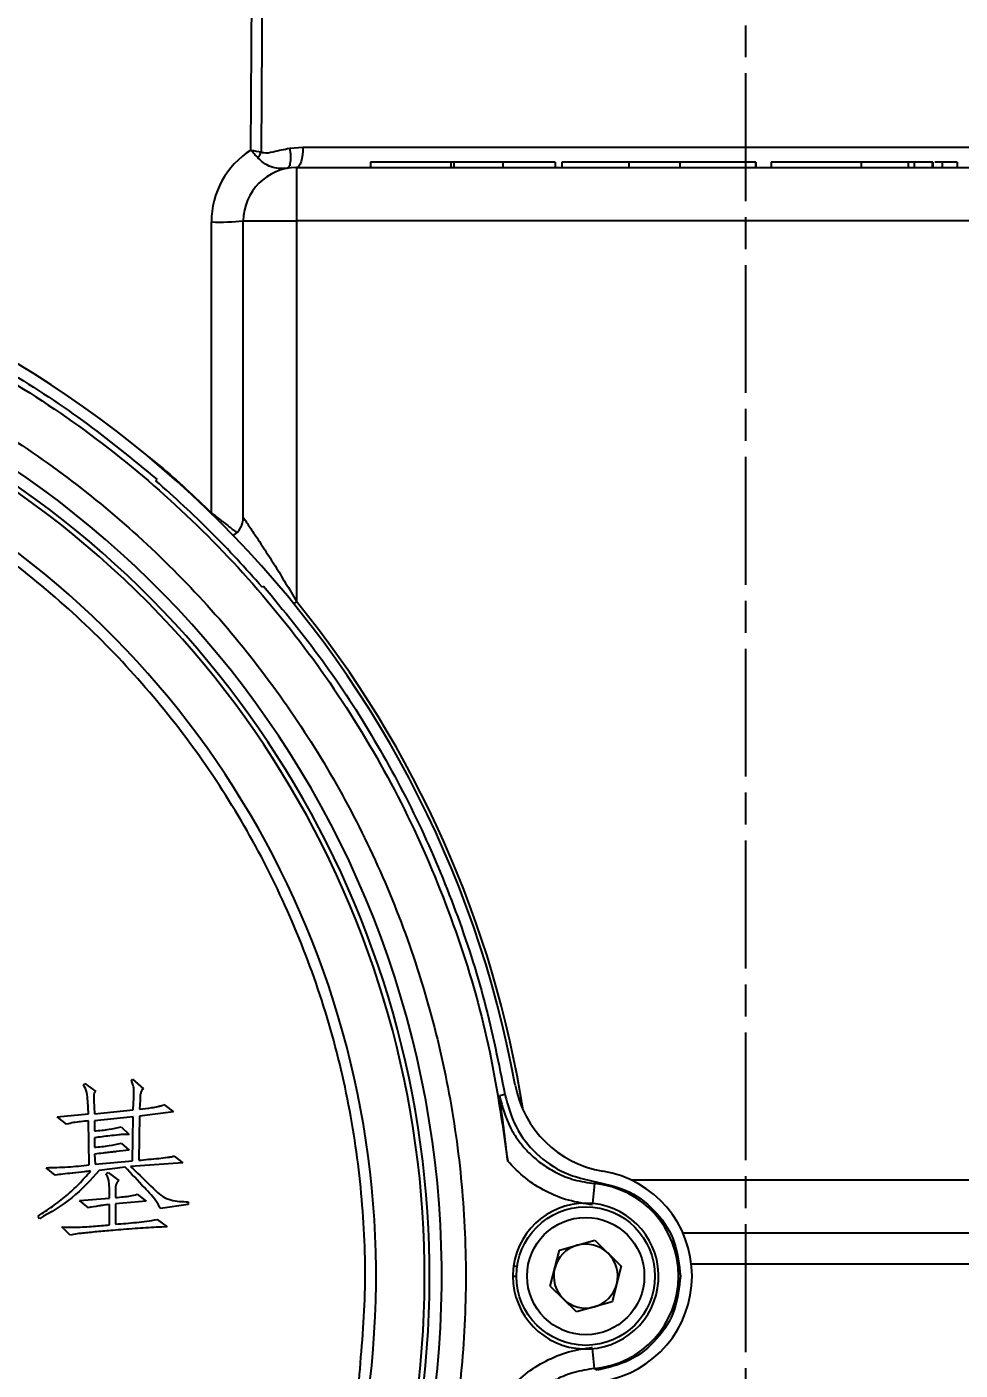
# Model space of a CAD drawing. Header units: millimetres. Extents: x 1726 to 4771, y 590 to 2743.
# Drawn here: x 2653.8 to 2741.4, y 2259.2 to 2385.3 of the extents above; entities that cross this region are included whole.
import ezdxf

# ---------------------------------------------------------------- set-up
doc = ezdxf.new("R2010")
doc.units = ezdxf.units.MM
doc.linetypes.add('AM_ISO08W050', pattern=[18, 12, -1.5, 3, -1.5])
doc.layers.add('AM_5', color=3, linetype='Continuous', lineweight=25)
doc.layers.add('AM_7', color=4, linetype='AM_ISO08W050', lineweight=25)
doc.styles.add('SLDTEXTSTYLE1', font='txt.shx', dxfattribs={"width": 0.7, "bigfont": 'gbcbig.shx'})
doc.dimstyles.new('SLDDIMSTYLE12$0', dxfattribs={"dimtxt": 12, "dimasz": 10, "dimexe": 0, "dimexo": 0.0625, "dimgap": 0.875, "dimtad": 1, "dimdec": 1, "dimlfac": 1.8, "dimrnd": 1e-09, "dimzin": 12, "dimdsep": 46, "dimtxsty": 'SLDTEXTSTYLE1', "dimcen": 0.09, "dimdle": 8.16, "dimclrd": 3, "dimclre": 3, "dimadec": 0, "dimazin": 3, "dimtfac": 1, "dimtdec": 1, "dimtofl": 0, "dimtmove": 0, "dimatfit": 3, "dimfxl": 0, "dimfrac": 2, "dimtolj": 1, "dimlwd": 5, "dimlwe": 5, "dimarcsym": 0})

# ---------------------------------------------------------------- blocks, each defined once
blk = doc.blocks.new('*D50')
at = {"layer": 'AM_5', "color": 3, "lineweight": 5, "transparency": 16777216}
blk.add_line((2709.52, 2483.68), (2315.12, 2483.68), dxfattribs=at)
at = {"layer": 'AM_5', "color": 3, "linetype": 'Continuous', "lineweight": 5, "transparency": 16777216}
for p, q in [((2315.12, 2473.68), (2315.12, 2159.89)), ((2721.19, 2149.89), (2315.12, 2149.89))]:
    blk.add_line(p, q, dxfattribs=at)
at = {"layer": 'AM_5', "color": 3, "transparency": 16777216}
for points in [[(2313.45, 2473.68), (2316.78, 2473.68), (2315.12, 2483.68)], [(2313.45, 2159.89), (2316.78, 2159.89), (2315.12, 2149.89)]]:
    blk.add_solid(points, dxfattribs=at)
at = {"layer": 'Defpoints', "color": 0, "transparency": 16777216}
for p in [(2709.58, 2483.68), (2315.12, 2149.89), (2721.26, 2149.89)]:
    blk.add_point(p, dxfattribs=at)
at = {"layer": 'AM_5', "color": 0, "transparency": 16777216, "insert": (2300.53, 2316.79), "char_height": 12, "attachment_point": 5, "rotation": 90, "style": 'SLDTEXTSTYLE1'}
blk.add_mtext('\\A1;{\\H2.28571x;335}', dxfattribs=at)

msp = doc.modelspace()

# ---------------------------------------------------------------- linework, layer by layer
at = {"color": 7, "linetype": 'Continuous', "lineweight": 25}
for p, q in [((2674.795, 2373.7), (2675.097, 2424.708)), ((2678.449, 2373.872), (2679.691, 2373.986)), ((2679.691, 2373.986), (2765.175, 2373.986)), ((2686.017, 2372.556), (2686.017, 2372.056)), ((2693.568, 2372.556), (2686.017, 2372.556)), ((2693.568, 2372.556), (2693.568, 2372.056)), ((2693.578, 2372.556), (2693.568, 2372.556)), ((2693.578, 2372.556), (2693.578, 2372.056)), ((2693.867, 2372.556), (2693.578, 2372.556)), ((2693.867, 2372.556), (2693.867, 2372.056)), ((2698.464, 2372.556), (2693.867, 2372.556)), ((2698.464, 2372.556), (2698.464, 2372.056)), ((2703.355, 2372.556), (2698.464, 2372.556)), ((2703.355, 2372.556), (2703.355, 2372.056)), ((2703.365, 2372.556), (2703.355, 2372.556)), ((2703.365, 2372.556), (2703.365, 2372.056)), ((2704.002, 2372.556), (2704.002, 2372.056)), ((2710.278, 2372.556), (2704.002, 2372.556)), ((2710.278, 2372.556), (2710.278, 2372.056)), ((2710.289, 2372.556), (2710.278, 2372.556)), ((2710.289, 2372.556), (2710.289, 2372.056)), ((2715.062, 2372.556), (2710.289, 2372.556)), ((2715.062, 2372.556), (2715.062, 2372.056)), ((2722.19, 2372.556), (2715.062, 2372.556)), ((2722.19, 2372.556), (2722.19, 2372.056)), ((2722.201, 2372.556), (2722.19, 2372.556)), ((2722.201, 2372.556), (2722.201, 2372.056)), ((2723.634, 2372.556), (2723.634, 2372.056)), ((2732.11, 2372.556), (2732.11, 2372.056)), ((2736.514, 2372.556), (2736.514, 2372.056)), ((2737.087, 2372.556), (2737.087, 2372.056)), ((2738.761, 2372.556), (2738.761, 2372.056)), ((2738.815, 2372.556), (2738.761, 2372.556)), ((2738.815, 2372.556), (2738.815, 2372.056)), ((2739.698, 2372.556), (2739.698, 2372.056)), ((2741.094, 2372.556), (2739.698, 2372.556)), ((2741.094, 2372.556), (2741.094, 2372.056)), ((2741.105, 2372.556), (2741.094, 2372.556)), ((2741.105, 2372.556), (2741.105, 2372.056)), ((2679.091, 2372.056), (2679.091, 2367.056)), ((2679.091, 2372.056), (2765.81, 2372.056)), ((2671.091, 2339.67), (2671.091, 2366.952)), ((2674.091, 2367.056), (2679.091, 2367.056)), ((2674.091, 2339.226), (2674.091, 2367.056)), ((2765.81, 2367.056), (2679.091, 2367.056)), ((2679.091, 2367.056), (2679.091, 2331.331)), ((2665.88, 2342.672), (2665.991, 2342.783)), ((2675.986, 2332.788), (2675.875, 2332.677)), ((2679.091, 2331.331), (2678.828, 2331.118)), ((2659.098, 2285.99), (2659.226, 2286.118)), ((2659.226, 2286.118), (2660.247, 2285.352)), ((2663.566, 2286.373), (2663.694, 2286.501)), ((2663.694, 2286.501), (2664.715, 2285.607)), ((2659.545, 2283.246), (2659.481, 2284.459)), ((2660.056, 2284.522), (2660.12, 2283.246)), ((2663.758, 2283.629), (2663.821, 2284.778)), ((2664.396, 2284.586), (2664.332, 2283.693)), ((2666.63, 2284.139), (2667.523, 2283.437)), ((2698.657, 2285.062), (2698.14, 2284.943)), ((2656.609, 2282.991), (2659.545, 2283.246)), ((2657.503, 2282.289), (2656.609, 2282.991)), ((2660.12, 2283.246), (2663.758, 2283.629)), ((2663.758, 2282.991), (2660.12, 2282.608)), ((2663.694, 2278.842), (2663.758, 2282.991)), ((2664.332, 2283.054), (2664.268, 2278.906)), ((2667.523, 2283.437), (2664.332, 2283.054)), ((2659.609, 2278.459), (2659.545, 2282.608)), ((2660.12, 2282.608), (2660.12, 2281.65)), ((2662.609, 2282.033), (2663.375, 2281.331)), ((2660.12, 2281.012), (2660.12, 2280.118)), ((2662.609, 2280.501), (2663.375, 2279.863)), ((2660.12, 2279.48), (2660.183, 2278.523)), ((2667.587, 2279.289), (2668.417, 2278.65)), ((2656.418, 2277.502), (2655.588, 2278.204)), ((2660.183, 2278.523), (2663.694, 2278.842)), ((2662.992, 2278.268), (2660.566, 2277.948)), ((2668.417, 2278.65), (2663.502, 2278.331)), ((2661.205, 2277.629), (2661.396, 2277.757)), ((2661.396, 2277.757), (2662.417, 2276.991)), ((2707.058, 2276.71), (2706.881, 2274.844)), ((2707.308, 2276.86), (2707.058, 2276.71)), ((2710.503, 2277.056), (2835.81, 2277.056)), ((2658.715, 2275.14), (2661.524, 2275.332)), ((2661.524, 2275.332), (2661.524, 2276.161)), ((2662.098, 2275.97), (2662.098, 2275.395)), ((2664.141, 2275.715), (2664.97, 2275.076)), ((2659.545, 2274.438), (2658.715, 2275.14)), ((2661.524, 2272.842), (2661.524, 2274.757)), ((2664.97, 2275.076), (2662.098, 2274.821)), ((2662.098, 2274.821), (2662.098, 2272.906)), ((2668.927, 2274.757), (2666.311, 2274.374)), ((2668.927, 2275.012), (2668.927, 2274.757)), ((2654.95, 2273.417), (2654.822, 2273.672)), ((2665.991, 2273.353), (2666.949, 2272.651)), ((2657.822, 2271.885), (2657.056, 2272.651)), ((2830.81, 2272.056), (2715.371, 2272.056)), ((2702.901, 2267.101), (2703.761, 2270.457)), ((2703.761, 2270.457), (2707.097, 2271.389)), ((2707.097, 2271.389), (2709.573, 2268.967)), ((2699.46, 2268.958), (2699.803, 2268.958)), ((2709.573, 2268.967), (2708.713, 2265.611)), ((2744.703, 2269.161), (2716.153, 2269.161)), ((2699.397, 2268.034), (2699.737, 2268.034)), ((2705.377, 2264.678), (2702.901, 2267.101)), ((2708.713, 2265.611), (2705.377, 2264.678)), ((2707.058, 2259.357), (2706.881, 2261.224)), ((2707.308, 2259.208), (2707.058, 2259.357))]:
    msp.add_line(p, q, dxfattribs=at)
at = {"color": 7, "linetype": 'Continuous', "lineweight": 25, "flags": 128}
for points in [[(2676.089, 2424.708), (2676.053, 2418.712), (2675.907, 2394.727), (2675.78, 2373.519)], [(2679.691, 2373.986), (2679.676, 2373.606), (2679.64, 2373.243), (2679.583, 2372.909), (2679.508, 2372.618), (2679.418, 2372.379), (2679.316, 2372.202), (2679.205, 2372.093), (2679.091, 2372.056)]]:
    msp.add_lwpolyline(points, dxfattribs=at)
at = {"color": 7, "linetype": 'Continuous', "lineweight": 25}
for radius in [6.5, 5.5]:
    msp.add_circle((2706.237, 2268.034), radius, dxfattribs=at)
for centre, radius, start, end in [((2679.091, 2366.952), 8, 122.47583, 180), ((2670.004, 2376.431), 6.468, 327.55496, 333.24163), ((2679.091, 2367.056), 5, 90, 180), ((2601.237, 2268.034), 100, 10.32694, 79.67306), ((2671.84, 2388.52), 21.582, 268.01091, 275.98665), ((2601.237, 2268.034), 91.48, 295.79034, 90), ((2601.237, 2268.034), 90.341, 353.64897, 186.35103), ((2601.237, 2268.034), 89.875, 353.64897, 186.35103), ((2601.237, 2268.034), 85.319, 353.33017, 186.66983), ((2672.091, 2339.233), 2, 301.6635, 359.9841), ((2672.091, 2339.226), 2, 301.81272, 359.99965), ((2601.237, 2268.034), 100.338, 8.92026, 39.11222), ((2709.455, 2287.753), 10, 190.32694, 260.73124), ((2706.237, 2268.034), 9.98, 279.26876, 80.73124), ((2706.237, 2268.034), 8.715, 275.40246, 84.59754), ((2706.237, 2268.034), 6.84, 180, 172.23833), ((2706.237, 2268.034), 3, 105.62216, 165.62216), ((2706.237, 2268.034), 3, 45.62216, 105.62216), ((2706.237, 2268.034), 6.84, 172.23833, 180), ((2706.237, 2268.034), 3, 345.62216, 45.62216), ((2706.237, 2268.034), 3, 165.62216, 225.62216), ((2706.237, 2268.034), 3, 285.62216, 345.62216), ((2706.237, 2268.034), 3, 225.62216, 285.62216)]:
    msp.add_arc(centre, radius, start, end, dxfattribs=at)
for points, knots in [([(2675.463, 2372.961), (2675.246, 2373.204), (2675.028, 2373.45), (2674.798, 2373.698), (2674.795, 2373.7)], [0, 0, 0, 0, 0.988646, 1, 1, 1, 1]), ([(2674.795, 2373.7), (2674.799, 2373.7), (2675.132, 2373.637), (2675.458, 2373.578), (2675.78, 2373.519)], [0, 0, 0, 0, 0.0113379, 1, 1, 1, 1]), ([(2675.78, 2373.519), (2675.854, 2373.495), (2676.209, 2373.379), (2677.124, 2373.62), (2677.93, 2373.773), (2678.449, 2373.872)], [0, 0, 0, 0, 0.0857974, 0.4114987, 1, 1, 1, 1]), ([(2678.449, 2373.872), (2678.478, 2373.63), (2678.537, 2373.145), (2678.507, 2372.534), (2678.394, 2372.093), (2678.258, 2372.014), (2678.19, 2371.974)], [0, 0, 0, 0, 0.2500015, 0.500002, 0.7500015, 1, 1, 1, 1]), ([(2678.19, 2371.974), (2677.772, 2371.957), (2677.144, 2371.931), (2676.161, 2372.325), (2675.696, 2372.749), (2675.463, 2372.961)], [0, 0, 0, 0, 0.498626, 0.748287, 1, 1, 1, 1]), ([(2732.11, 2372.556), (2731.406, 2372.556), (2729.999, 2372.556), (2728.033, 2372.556), (2726.455, 2372.556), (2725.044, 2372.556), (2723.855, 2372.556), (2723.708, 2372.556), (2723.634, 2372.556)], [0, 0, 0, 0, 0.1250629, 0.2499226, 0.3747956, 0.499904, 0.7499191, 1, 1, 1, 1]), ([(2736.514, 2372.556), (2736.157, 2372.556), (2735.444, 2372.556), (2733.942, 2372.556), (2732.805, 2372.556), (2732.11, 2372.556)], [0, 0, 0, 0, 0.2802018, 0.5601492, 1, 1, 1, 1]), ([(2737.087, 2372.556), (2736.963, 2372.556), (2736.742, 2372.556), (2736.584, 2372.556), (2736.514, 2372.556)], [0, 0, 0, 0, 0.5575041, 1, 1, 1, 1]), ([(2738.761, 2372.556), (2738.448, 2372.556), (2737.887, 2372.556), (2737.331, 2372.556), (2737.087, 2372.556)], [0, 0, 0, 0, 0.5605094, 1, 1, 1, 1]), ([(2739.698, 2372.556), (2739.536, 2372.556), (2739.252, 2372.556), (2739.092, 2372.556), (2739.024, 2372.556)], [0, 0, 0, 0, 0.5717518, 1, 1, 1, 1]), ([(2684.953, 2258.244), (2685.204, 2261.139), (2685.711, 2266.979), (2685.309, 2275.836), (2684.026, 2284.699), (2681.776, 2293.424), (2678.613, 2301.86), (2674.592, 2309.865), (2669.802, 2317.317), (2664.315, 2324.165), (2658.151, 2330.411), (2651.305, 2336.033), (2643.821, 2340.957), (2635.81, 2345.079), (2627.405, 2348.327), (2618.752, 2350.63), (2610.001, 2352.058), (2604.142, 2352.234), (2601.237, 2352.32)], [0, 0, 0, 0, 0.0612816, 0.1235957, 0.1866179, 0.25, 0.3133821, 0.3764043, 0.4387184, 0.5, 0.5612816, 0.6235957, 0.6866179, 0.75, 0.8133821, 0.8764043, 0.9387184, 1, 1, 1, 1]), ([(2664.371, 2345.563), (2664.999, 2345.072), (2667.348, 2343.236), (2669.508, 2341.178), (2671.091, 2339.67)], [0, 0, 0, 0, 0.2674549, 1, 1, 1, 1]), ([(2671.091, 2339.67), (2671.094, 2339.668), (2671.1, 2339.663), (2671.111, 2339.655), (2671.123, 2339.645), (2671.141, 2339.631), (2671.169, 2339.609), (2671.211, 2339.576), (2671.277, 2339.524), (2671.38, 2339.443), (2671.543, 2339.315), (2671.81, 2339.105), (2672.34, 2338.69), (2672.976, 2338.191), (2673.337, 2337.916), (2673.472, 2337.813)], [0, 0, 0, 0, 0.00338767, 0.00740582, 0.0114547, 0.01771799, 0.0274091, 0.04241277, 0.06567422, 0.10186312, 0.15864809, 0.24975588, 0.40592468, 0.77677011, 1, 1, 1, 1]), ([(2674.091, 2339.226), (2674.099, 2339.211), (2674.117, 2339.181), (2674.257, 2338.972), (2674.478, 2338.648), (2674.782, 2338.199), (2675.163, 2337.631), (2675.619, 2336.943), (2676.26, 2335.962), (2677.086, 2334.663), (2678.084, 2333.045), (2678.748, 2331.914), (2679.091, 2331.331)], [0, 0, 0, 0, 0.0572994, 0.1170652, 0.1810573, 0.2507162, 0.3255053, 0.4086571, 0.5007304, 0.6597203, 0.8245325, 1, 1, 1, 1]), ([(2659.481, 2284.459), (2659.465, 2284.727), (2659.433, 2285.261), (2659.21, 2285.748), (2659.098, 2285.99)], [0, 0, 0, 0, 0.50142936, 1, 1, 1, 1]), ([(2660.247, 2285.352), (2660.229, 2285.346), (2660.193, 2285.334), (2660.136, 2285.282), (2660.076, 2285.162), (2660.033, 2284.899), (2660.047, 2284.673), (2660.056, 2284.522)], [0, 0, 0, 0, 0.06273842, 0.1251056, 0.25016016, 0.49995248, 1, 1, 1, 1]), ([(2663.821, 2284.778), (2663.828, 2285.051), (2663.839, 2285.464), (2663.754, 2286.011), (2663.628, 2286.254), (2663.566, 2286.373)], [0, 0, 0, 0, 0.5004867, 0.75639585, 1, 1, 1, 1]), ([(2664.715, 2285.607), (2664.674, 2285.584), (2664.592, 2285.536), (2664.496, 2285.37), (2664.406, 2285.055), (2664.4, 2284.774), (2664.396, 2284.586)], [0, 0, 0, 0, 0.1246065, 0.249783, 0.4997551, 1, 1, 1, 1]), ([(2664.332, 2283.693), (2664.722, 2283.741), (2665.306, 2283.813), (2665.984, 2283.923), (2666.302, 2283.999), (2666.443, 2284.042), (2666.514, 2284.063), (2666.574, 2284.091), (2666.611, 2284.123), (2666.63, 2284.139)], [0, 0, 0, 0, 0.49996, 0.749982, 0.8747254, 0.9164061, 0.9376784, 0.9687122, 1, 1, 1, 1]), ([(2698.911, 2278.823), (2698.791, 2279.891), (2698.55, 2282.038), (2698.277, 2283.971), (2698.14, 2284.943)], [0, 0, 0, 0, 0.4975573, 1, 1, 1, 1]), ([(2698.14, 2284.943), (2698.415, 2283.909), (2698.785, 2282.516), (2699.74, 2280.981), (2700.419, 2280.101), (2701.234, 2279.262), (2702.252, 2278.436), (2703.564, 2277.654), (2705.193, 2276.992), (2706.417, 2276.807), (2707.058, 2276.71)], [0, 0, 0, 0, 0.2442906, 0.329037, 0.4144904, 0.500125, 0.5979935, 0.7157718, 0.8510735, 1, 1, 1, 1]), ([(2698.657, 2285.062), (2698.938, 2284.03), (2699.499, 2281.968), (2701.518, 2279.424), (2704.167, 2277.542), (2706.26, 2277.087), (2707.308, 2276.86)], [0, 0, 0, 0, 0.2500466, 0.4994486, 0.7493959, 1, 1, 1, 1]), ([(2659.545, 2282.608), (2659.302, 2282.579), (2658.837, 2282.526), (2658.151, 2282.448), (2657.718, 2282.342), (2657.503, 2282.289)], [0, 0, 0, 0, 0.3550758, 0.6787643, 1, 1, 1, 1]), ([(2660.12, 2281.65), (2660.575, 2281.694), (2661.412, 2281.775), (2662.234, 2281.952), (2662.609, 2282.033)], [0, 0, 0, 0, 0.5444227, 1, 1, 1, 1]), ([(2663.375, 2281.331), (2663.204, 2281.331), (2662.876, 2281.331), (2662.268, 2281.272), (2661.59, 2281.197), (2660.832, 2281.106), (2660.356, 2281.043), (2660.12, 2281.012)], [0, 0, 0, 0, 0.1565437, 0.3002265, 0.5598557, 0.7813484, 1, 1, 1, 1]), ([(2660.12, 2280.118), (2660.575, 2280.162), (2661.412, 2280.243), (2662.234, 2280.421), (2662.609, 2280.501)], [0, 0, 0, 0, 0.5444227, 1, 1, 1, 1]), ([(2663.375, 2279.863), (2662.977, 2279.815), (2662.476, 2279.754), (2661.946, 2279.69), (2661.805, 2279.673), (2661.765, 2279.668), (2661.659, 2279.656), (2661.383, 2279.624), (2660.84, 2279.563), (2660.391, 2279.511), (2660.12, 2279.48)], [0, 0, 0, 0, 0.3664455, 0.4623341, 0.4884448, 0.4960418, 0.4999998, 0.5858417, 0.75, 1, 1, 1, 1]), ([(2664.268, 2278.906), (2664.579, 2278.934), (2665.209, 2278.99), (2666.112, 2279.075), (2666.806, 2279.157), (2667.283, 2279.221), (2667.486, 2279.266), (2667.587, 2279.289)], [0, 0, 0, 0, 0.2800254, 0.5679935, 0.8139788, 0.90683, 1, 1, 1, 1]), ([(2654.822, 2273.672), (2655.278, 2273.965), (2656.19, 2274.551), (2657.47, 2275.557), (2658.675, 2276.652), (2659.383, 2277.474), (2659.737, 2277.885)], [0, 0, 0, 0, 0.2500184, 0.50003, 0.7500152, 1, 1, 1, 1]), ([(2660.566, 2277.948), (2659.75, 2277.046), (2658.115, 2275.241), (2656.005, 2274.025), (2654.95, 2273.417)], [0, 0, 0, 0, 0.4997261, 1, 1, 1, 1]), ([(2655.588, 2278.204), (2656.26, 2278.221), (2657.603, 2278.255), (2658.94, 2278.391), (2659.609, 2278.459)], [0, 0, 0, 0, 0.4998338, 1, 1, 1, 1]), ([(2659.737, 2277.885), (2659.545, 2277.864), (2658.992, 2277.805), (2658.421, 2277.742), (2657.751, 2277.669), (2657.198, 2277.607), (2656.663, 2277.535), (2656.418, 2277.502)], [0, 0, 0, 0, 0.17260976, 0.50002064, 0.51571155, 0.77745648, 1, 1, 1, 1]), ([(2666.311, 2274.374), (2666.213, 2274.556), (2665.819, 2275.288), (2664.611, 2276.524), (2663.59, 2277.623), (2662.992, 2278.268)], [0, 0, 0, 0, 0.1204989, 0.4845828, 1, 1, 1, 1]), ([(2663.502, 2278.331), (2663.639, 2278.2), (2664.433, 2277.433), (2665.415, 2276.472), (2666.494, 2275.463), (2667.539, 2275.044), (2668.371, 2275.025), (2668.927, 2275.012)], [0, 0, 0, 0, 0.0858222, 0.500579, 0.6255537, 0.7499526, 1, 1, 1, 1]), ([(2706.869, 2274.72), (2706.11, 2274.834), (2704.595, 2275.063), (2702.466, 2275.95), (2700.509, 2277.169), (2699.445, 2278.271), (2698.911, 2278.823)], [0, 0, 0, 0, 0.2507669, 0.5000113, 0.749245, 1, 1, 1, 1]), ([(2661.524, 2276.161), (2661.515, 2276.415), (2661.502, 2276.796), (2661.391, 2277.296), (2661.267, 2277.518), (2661.205, 2277.629)], [0, 0, 0, 0, 0.5002034, 0.7503812, 1, 1, 1, 1]), ([(2662.417, 2276.991), (2662.376, 2276.967), (2662.294, 2276.918), (2662.184, 2276.761), (2662.075, 2276.445), (2662.089, 2276.16), (2662.098, 2275.97)], [0, 0, 0, 0, 0.1249641, 0.2504056, 0.5000303, 1, 1, 1, 1]), ([(2662.098, 2275.395), (2662.346, 2275.423), (2662.815, 2275.476), (2663.503, 2275.549), (2663.929, 2275.66), (2664.141, 2275.715)], [0, 0, 0, 0, 0.3619719, 0.6841185, 1, 1, 1, 1]), ([(2661.524, 2274.757), (2661.296, 2274.725), (2661, 2274.683), (2660.669, 2274.636), (2660.236, 2274.573), (2659.873, 2274.502), (2659.545, 2274.438)], [0, 0, 0, 0, 0.3449558, 0.4462952, 0.5002092, 1, 1, 1, 1]), ([(2657.056, 2272.651), (2657.489, 2272.635), (2658.483, 2272.597), (2659.973, 2272.711), (2661.028, 2272.8), (2661.524, 2272.842)], [0, 0, 0, 0, 0.289978, 0.6665707, 1, 1, 1, 1]), ([(2662.098, 2272.906), (2662.424, 2272.931), (2663.076, 2272.982), (2664.053, 2273.069), (2665.031, 2273.154), (2665.672, 2273.287), (2665.991, 2273.353)], [0, 0, 0, 0, 0.2501141, 0.5002263, 0.7503325, 1, 1, 1, 1]), ([(2666.949, 2272.651), (2666.607, 2272.642), (2665.934, 2272.623), (2664.927, 2272.555), (2663.903, 2272.483), (2662.873, 2272.404), (2661.924, 2272.324), (2661.082, 2272.257), (2660.344, 2272.19), (2659.65, 2272.125), (2659.042, 2272.061), (2658.437, 2272.001), (2658.048, 2271.928), (2657.822, 2271.885)], [0, 0, 0, 0, 0.111912, 0.2203794, 0.3303488, 0.4480332, 0.5586453, 0.6421864, 0.7244882, 0.8011937, 0.8704803, 0.9246662, 1, 1, 1, 1]), ([(2698.911, 2257.244), (2699.445, 2257.797), (2700.509, 2258.899), (2702.466, 2260.118), (2704.595, 2261.005), (2706.11, 2261.233), (2706.869, 2261.348)], [0, 0, 0, 0, 0.250755, 0.4999887, 0.7492331, 1, 1, 1, 1]), ([(2707.058, 2259.357), (2706.417, 2259.261), (2705.193, 2259.076), (2703.714, 2258.474), (2702.625, 2257.859), (2701.859, 2257.317), (2700.571, 2256.222), (2698.992, 2254.263), (2698.42, 2252.157), (2698.14, 2251.125)], [0, 0, 0, 0, 0.1490594, 0.2844868, 0.3652537, 0.4374076, 0.5004523, 0.7554677, 1, 1, 1, 1])]:
    msp.add_open_spline(points, degree=3, knots=knots, dxfattribs=at)
for points in [[(2612.027, 2365.708), (2615.678, 2365.183), (2622.981, 2364.135), (2633.625, 2361.016), (2643.868, 2356.808), (2653.568, 2351.452), (2662.608, 2345.048), (2670.87, 2337.666), (2678.251, 2329.404), (2684.656, 2320.365), (2690.011, 2310.664), (2694.219, 2300.421), (2697.339, 2289.778), (2698.387, 2282.475), (2698.911, 2278.823)], [(2618.265, 2365.454), (2621.179, 2364.866), (2627.007, 2363.69), (2635.501, 2360.937), (2643.73, 2357.49), (2651.601, 2353.29), (2659.101, 2348.445), (2663.695, 2344.67), (2665.991, 2342.783)], [(2601.237, 2361.774), (2604.305, 2361.687), (2610.44, 2361.513), (2619.554, 2360.11), (2628.492, 2357.885), (2637.168, 2354.777), (2645.497, 2350.839), (2653.4, 2346.101), (2660.801, 2340.613), (2667.628, 2334.425), (2673.816, 2327.598), (2679.305, 2320.197), (2684.042, 2312.294), (2687.981, 2303.964), (2691.085, 2295.289), (2693.324, 2286.351), (2694.676, 2277.237), (2695.128, 2268.034), (2694.676, 2258.831), (2693.324, 2249.717), (2691.085, 2240.779), (2687.981, 2232.103), (2684.042, 2223.774), (2679.305, 2215.871), (2673.816, 2208.47), (2667.628, 2201.643), (2660.801, 2195.455), (2653.4, 2189.966), (2645.497, 2185.229), (2637.168, 2181.291), (2628.492, 2178.183), (2619.554, 2175.958), (2610.44, 2174.554), (2604.305, 2174.38), (2601.237, 2174.293)], [(2675.875, 2332.677), (2674.299, 2334.432), (2671.146, 2337.943), (2667.635, 2341.095), (2665.88, 2342.672)], [(2675.986, 2332.788), (2677.873, 2330.491), (2681.648, 2325.898), (2686.493, 2318.398), (2690.693, 2310.527), (2694.141, 2302.298), (2696.893, 2293.803), (2698.069, 2287.976), (2698.657, 2285.062)], [(2707.308, 2276.86), (2708.362, 2276.617), (2710.469, 2276.133), (2713.023, 2274.046), (2714.787, 2271.26), (2715.014, 2269.109), (2715.128, 2268.034)], [(2715.128, 2268.034), (2715.014, 2266.959), (2714.787, 2264.808), (2713.023, 2262.021), (2710.469, 2259.935), (2708.362, 2259.45), (2707.308, 2259.208)]]:
    msp.add_open_spline(points, degree=3, dxfattribs=at)
at = {"layer": 'AM_7'}
msp.add_line((2721.237, 2452.904), (2721.237, 1468.103), dxfattribs=at)

# ---------------------------------------------------------------- dimensions: what is measured, and where the dimension line sits
at = {"layer": 'AM_5'}
dim = msp.add_linear_dim(base=(2315.118, 2149.894), p1=(2709.58, 2483.68), p2=(2721.256, 2149.894), angle=90, text='{\\H2.28571x;335}', dimstyle='SLDDIMSTYLE12$0', override={"dimlfac": 1}, dxfattribs=at)
dim.commit()
dim.dimension.update_dxf_attribs({"geometry": '*D50', "text_midpoint": (2300.529, 2316.787)})

doc.saveas('drawing.dxf')
